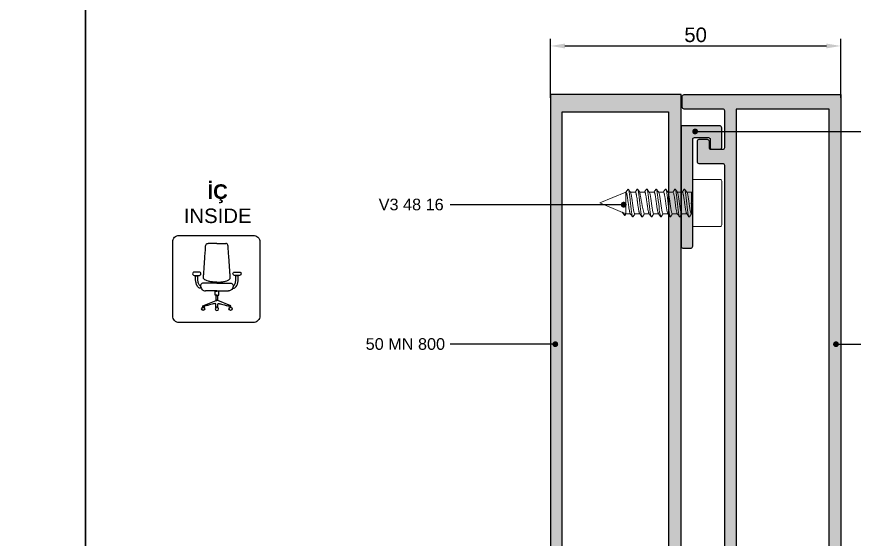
# Model space of a CAD drawing. Header units: millimetres. Extents: x 12 to 3612, y 18 to 315.
# Drawn here: x 660.6 to 804.8, y 166.4 to 256.3 of the extents above; entities that cross this region are included whole.
import ezdxf

# ---------------------------------------------------------------- set-up
doc = ezdxf.new("R2010")
doc.units = ezdxf.units.MM
doc.linetypes.add('SLD-Katı', pattern=[0])
doc.layers.add('antet_k', color=7, linetype='Continuous')
doc.layers.add('yazı_numara_k', color=11, linetype='Continuous')
doc.styles.get("Standard").update_dxf_attribs({"font": 'arial.ttf'})
doc.dimstyles.new('ISO-25', dxfattribs={"dimtxt": 2.5, "dimasz": 2.5, "dimexe": 1.25, "dimexo": 0.625, "dimtad": 1, "dimtxsty": 'Standard', "dimcen": 2.5, "dimadec": 0, "dimazin": 0, "dimtfac": 1, "dimtmove": 0, "dimatfit": 3, "dimfxl": 1, "dimarcsym": 0})
doc.dimstyles.new('ISO-25$0', dxfattribs={"dimtxt": 2.5, "dimasz": 2.5, "dimexe": 1.25, "dimexo": 0.625, "dimtad": 1, "dimdec": 1, "dimtxsty": 'Standard', "dimcen": 2.5, "dimadec": 0, "dimazin": 0, "dimtfac": 1, "dimtdec": 1, "dimtmove": 0, "dimatfit": 3, "dimfxl": 1, "dimarcsym": 0})

# ---------------------------------------------------------------- blocks, each defined once
blk = doc.blocks.new('50MN660')
at = {"ltscale": 10}
h = blk.add_hatch(color=252, dxfattribs=at)
h.paths.add_polyline_path([(2797.09, 778.22), (2804.02, 771.29, 0.198912), (2804.23, 771.21), (2806.61, 771.21, 0.414214), (2806.91, 771.51), (2806.91, 773.11, 0.414214), (2806.61, 773.41), (2805.51, 773.41, -0.414214), (2805.21, 773.71), (2805.21, 775.61, -0.414214), (2805.51, 775.91), (2880.11, 775.91, -0.414214), (2880.41, 775.61), (2880.41, 771.51, 0.414214), (2880.71, 771.21), (2884.31, 771.21, 0.414214), (2884.61, 771.51), (2884.61, 772.91, 0.414214), (2884.31, 773.21), (2883.21, 773.21, -0.414214), (2882.91, 773.51), (2882.91, 775.61, -0.414214), (2883.21, 775.91), (2889.51, 775.91, -0.414214), (2889.81, 775.61), (2889.81, 768.91, 0.414214), (2890.11, 768.61), (2892.01, 768.61, 0.414214), (2892.31, 768.91), (2892.31, 795.91), (2792.61, 795.91, 0.414214), (2792.31, 795.61), (2792.31, 793.92, 0.02182), (2792.31, 793.89), (2792.37, 793.18, 0.388879), (2792.67, 792.91), (2793.21, 792.91, 0.414214), (2793.51, 793.21), (2793.51, 794.11, -0.414214), (2793.81, 794.41), (2795.05, 794.41, -0.36397), (2795.35, 794.16), (2795.53, 793.15, 0.36397), (2795.82, 792.91), (2796.25, 792.91), (2796.57, 793.41), (2796.89, 792.91), (2798.41, 792.91, 0.388879), (2798.71, 793.18), (2798.77, 793.83, -0.388879), (2799.07, 794.11), (2800.77, 794.11, -0.198912), (2800.98, 794.02), (2802.22, 792.78, -0.198912), (2802.31, 792.57), (2802.31, 789.69), (2801.53, 788.91), (2801.38, 788.91), (2801.06, 788.41), (2800.74, 788.91), (2799.58, 788.91), (2799.26, 788.41), (2798.94, 788.91), (2797.78, 788.91), (2797.46, 788.41), (2797.14, 788.91), (2795.82, 788.91, 0.36397), (2795.53, 788.66), (2795.35, 787.65, -0.36397), (2795.05, 787.41), (2793.81, 787.41, -0.414214), (2793.51, 787.71), (2793.51, 788.61, 0.414214), (2793.21, 788.91), (2792.67, 788.91, 0.388879), (2792.37, 788.63), (2792.31, 787.92, 0.02182), (2792.31, 787.89), (2792.31, 786.21, 0.414214), (2792.61, 785.91), (2796.21, 785.91, 0.36397), (2796.51, 786.15), (2796.56, 786.46, -0.36397), (2796.86, 786.71), (2802.01, 786.71, -0.414214), (2802.31, 786.41), (2802.31, 776.56, -0.668179), (2801.79, 776.35), (2799.09, 779.05, -0.198912), (2799.01, 779.26), (2799.01, 782.11, 0.414214), (2798.71, 782.41), (2797.31, 782.41, 0.414214), (2797.01, 782.11), (2797.01, 778.43, 0.198912)])
h.paths.add_polyline_path([(2889.81, 793.91), (2889.81, 777.91), (2804.81, 777.91), (2804.81, 793.91)], flags=16)
at = {"color": 252, "ltscale": 10}
blk.add_lwpolyline([(2805.21, 775.61, -0.414214), (2805.51, 775.91), (2880.11, 775.91, -0.414214), (2880.41, 775.61), (2880.41, 771.51, 0.414214), (2880.71, 771.21), (2884.31, 771.21, 0.414214), (2884.61, 771.51), (2884.61, 772.91, 0.414214), (2884.31, 773.21), (2883.21, 773.21, -0.414214), (2882.91, 773.51), (2882.91, 775.61, -0.414214), (2883.21, 775.91), (2889.51, 775.91, -0.414214), (2889.81, 775.61), (2889.81, 768.91, 0.414214), (2890.11, 768.61), (2892.01, 768.61, 0.414214), (2892.31, 768.91), (2892.31, 795.91), (2792.61, 795.91, 0.414214), (2792.31, 795.61), (2792.31, 793.92, 0.02182), (2792.31, 793.89), (2792.37, 793.18, 0.388879), (2792.67, 792.91), (2793.21, 792.91, 0.414214), (2793.51, 793.21), (2793.51, 794.11, -0.414214), (2793.81, 794.41), (2795.05, 794.41, -0.36397), (2795.35, 794.16), (2795.53, 793.15, 0.36397), (2795.82, 792.91), (2796.25, 792.91), (2796.57, 793.41), (2796.89, 792.91), (2798.41, 792.91, 0.388879), (2798.71, 793.18), (2798.77, 793.83, -0.388879), (2799.07, 794.11), (2800.77, 794.11, -0.198912), (2800.98, 794.02), (2802.22, 792.78, -0.198912), (2802.31, 792.57), (2802.31, 789.69), (2801.53, 788.91), (2801.38, 788.91), (2801.06, 788.41), (2800.74, 788.91), (2799.58, 788.91), (2799.26, 788.41), (2798.94, 788.91), (2797.78, 788.91), (2797.46, 788.41), (2797.14, 788.91), (2795.82, 788.91, 0.36397), (2795.53, 788.66), (2795.35, 787.65, -0.36397), (2795.05, 787.41), (2793.81, 787.41, -0.414214), (2793.51, 787.71), (2793.51, 788.61, 0.414214), (2793.21, 788.91), (2792.67, 788.91, 0.388879), (2792.37, 788.63), (2792.31, 787.92, 0.02182), (2792.31, 787.89), (2792.31, 786.21, 0.414214), (2792.61, 785.91), (2796.21, 785.91, 0.36397), (2796.51, 786.15), (2796.56, 786.46, -0.36397), (2796.86, 786.71), (2802.01, 786.71, -0.414214), (2802.31, 786.41), (2802.31, 776.56, -0.668179), (2801.79, 776.35), (2799.09, 779.05, -0.198912), (2799.01, 779.26), (2799.01, 782.11, 0.414214), (2798.71, 782.41), (2797.31, 782.41, 0.414214), (2797.01, 782.11), (2797.01, 778.43, 0.198912), (2797.09, 778.22), (2804.02, 771.29, 0.198912), (2804.23, 771.21), (2806.61, 771.21, 0.414214), (2806.91, 771.51), (2806.91, 773.11, 0.414214), (2806.61, 773.41), (2805.51, 773.41, -0.414214), (2805.21, 773.71)], format="xyb", close=True, dxfattribs=at)
blk.add_lwpolyline([(2889.81, 793.91), (2889.81, 777.91), (2804.81, 777.91), (2804.81, 793.91)], close=True, dxfattribs=at)
blk = doc.blocks.new('50MN800')
at = {"ltscale": 10}
h = blk.add_hatch(color=252, dxfattribs=at)
edge = h.paths.add_edge_path()
edge.add_line((2512.09, 1101.67), (2512.09, 1079.17))
edge.add_line((2512.09, 1079.17), (2412.39, 1079.17))
edge.add_arc((2412.39, 1079.47), 0.3, 180, 270, ccw=False)
edge.add_line((2412.09, 1079.47), (2412.09, 1081.15))
edge.add_arc((2412.39, 1081.15), 0.3, 175, 180, ccw=False)
edge.add_line((2412.09, 1081.18), (2412.15, 1081.89))
edge.add_arc((2412.45, 1081.87), 0.3, 90, 175, ccw=False)
edge.add_line((2412.45, 1082.17), (2412.99, 1082.17))
edge.add_arc((2412.99, 1081.87), 0.3, 0, 90, ccw=False)
edge.add_line((2413.29, 1081.87), (2413.29, 1080.97))
edge.add_arc((2413.59, 1080.97), 0.3, 180, 270)
edge.add_line((2413.59, 1080.67), (2414.83, 1080.67))
edge.add_arc((2414.83, 1080.97), 0.3, 270, 350)
edge.add_line((2415.13, 1080.91), (2415.32, 1082.02))
edge.add_arc((2415.62, 1081.97), 0.3, 90, 170, ccw=False)
edge.add_line((2415.62, 1082.27), (2416.07, 1082.27))
edge.add_line((2416.07, 1082.27), (2416.39, 1081.77))
edge.add_line((2416.39, 1081.77), (2416.7, 1082.27))
edge.add_line((2416.7, 1082.27), (2418.2, 1082.27))
edge.add_arc((2418.2, 1081.97), 0.3, 5, 90, ccw=False)
edge.add_line((2418.5, 1081.99), (2418.56, 1081.24))
edge.add_arc((2418.86, 1081.27), 0.3, 185, 270)
edge.add_line((2418.86, 1080.97), (2421.09, 1080.97))
edge.add_line((2421.09, 1080.97), (2422.09, 1081.97))
edge.add_line((2422.09, 1081.97), (2422.09, 1085.28))
edge.add_line((2422.09, 1085.28), (2421.3, 1086.07))
edge.add_line((2421.3, 1086.07), (2421.15, 1086.07))
edge.add_line((2421.15, 1086.07), (2420.84, 1086.57))
edge.add_line((2420.84, 1086.57), (2420.52, 1086.07))
edge.add_line((2420.52, 1086.07), (2419.35, 1086.07))
edge.add_line((2419.35, 1086.07), (2419.04, 1086.57))
edge.add_line((2419.04, 1086.57), (2418.72, 1086.07))
edge.add_line((2418.72, 1086.07), (2417.55, 1086.07))
edge.add_line((2417.55, 1086.07), (2417.24, 1086.57))
edge.add_line((2417.24, 1086.57), (2416.92, 1086.07))
edge.add_line((2416.92, 1086.07), (2415.62, 1086.07))
edge.add_arc((2415.62, 1086.37), 0.3, 190, 270, ccw=False)
edge.add_line((2415.32, 1086.31), (2415.13, 1087.42))
edge.add_arc((2414.83, 1087.37), 0.3, 10, 90)
edge.add_line((2414.83, 1087.67), (2413.59, 1087.67))
edge.add_arc((2413.59, 1087.37), 0.3, 90, 180)
edge.add_line((2413.29, 1087.37), (2413.29, 1086.47))
edge.add_arc((2412.99, 1086.47), 0.3, 270, 360, ccw=False)
edge.add_line((2412.99, 1086.17), (2412.45, 1086.17))
edge.add_arc((2412.45, 1086.47), 0.3, 185, 270, ccw=False)
edge.add_line((2412.15, 1086.44), (2412.09, 1087.15))
edge.add_arc((2412.39, 1087.18), 0.3, 180, 185, ccw=False)
edge.add_line((2412.09, 1087.18), (2412.09, 1088.87))
edge.add_arc((2412.39, 1088.87), 0.3, 90, 180, ccw=False)
edge.add_line((2412.39, 1089.17), (2415.93, 1089.17))
edge.add_arc((2415.93, 1088.87), 0.3, 10, 90, ccw=False)
edge.add_line((2416.22, 1088.92), (2416.29, 1088.51))
edge.add_arc((2416.59, 1088.57), 0.3, 190, 270)
edge.add_line((2416.59, 1088.27), (2421.59, 1088.27))
edge.add_arc((2421.59, 1088.77), 0.5, 270, 360)
edge.add_line((2422.09, 1088.77), (2422.09, 1089.44))
edge.add_arc((2422.39, 1089.44), 0.3, 135, 180, ccw=False)
edge.add_line((2422.17, 1089.65), (2422.37, 1089.85))
edge.add_arc((2422.16, 1090.07), 0.3, 315, 405)
edge.add_line((2422.37, 1090.28), (2422.2, 1090.45))
edge.add_arc((2422.41, 1090.67), 0.3, 135, 225, ccw=False)
edge.add_line((2422.2, 1090.88), (2422.37, 1091.05))
edge.add_arc((2422.16, 1091.27), 0.3, 315, 405)
edge.add_line((2422.37, 1091.48), (2422.2, 1091.65))
edge.add_arc((2422.41, 1091.87), 0.3, 135, 225, ccw=False)
edge.add_line((2422.2, 1092.08), (2422.37, 1092.25))
edge.add_arc((2422.16, 1092.47), 0.3, 315, 405)
edge.add_line((2422.37, 1092.68), (2422.2, 1092.85))
edge.add_arc((2422.41, 1093.07), 0.3, 135, 225, ccw=False)
edge.add_line((2422.2, 1093.28), (2422.37, 1093.45))
edge.add_arc((2422.16, 1093.67), 0.3, 315, 405)
edge.add_line((2422.37, 1093.88), (2422.2, 1094.05))
edge.add_arc((2422.41, 1094.27), 0.3, 180, 225, ccw=False)
edge.add_line((2422.11, 1094.27), (2422.11, 1094.87))
edge.add_line((2422.11, 1094.87), (2422.41, 1095.17))
edge.add_line((2422.41, 1095.17), (2422.11, 1095.47))
edge.add_line((2422.11, 1095.47), (2422.11, 1096.07))
edge.add_arc((2422.41, 1096.07), 0.3, 135, 180, ccw=False)
edge.add_line((2422.2, 1096.28), (2422.37, 1096.45))
edge.add_arc((2422.16, 1096.67), 0.3, 315, 405)
edge.add_line((2422.37, 1096.88), (2422.2, 1097.05))
edge.add_arc((2422.41, 1097.27), 0.3, 134.9997, 225, ccw=False)
edge.add_line((2422.2, 1097.48), (2422.37, 1097.65))
edge.add_arc((2422.16, 1097.87), 0.3, 314.9997, 405)
edge.add_line((2422.37, 1098.08), (2422.2, 1098.25))
edge.add_arc((2422.41, 1098.47), 0.3, 135, 225, ccw=False)
edge.add_line((2422.2, 1098.68), (2422.37, 1098.85))
edge.add_arc((2422.16, 1099.07), 0.3, 315, 405)
edge.add_line((2422.37, 1099.28), (2421.65, 1100))
edge.add_arc((2421.44, 1099.79), 0.3, 45, 135)
edge.add_line((2421.23, 1100), (2421.03, 1099.8))
edge.add_arc((2420.82, 1100.01), 0.3, 225, 315, ccw=False)
edge.add_line((2420.61, 1099.8), (2420.23, 1100.17))
edge.add_arc((2420.02, 1099.96), 0.3, 45, 135)
edge.add_line((2419.81, 1100.17), (2419.43, 1099.8))
edge.add_arc((2419.22, 1100.01), 0.3, 225, 315, ccw=False)
edge.add_line((2419.01, 1099.8), (2418.63, 1100.17))
edge.add_arc((2418.42, 1099.96), 0.3, 45, 135)
edge.add_line((2418.21, 1100.17), (2417.83, 1099.8))
edge.add_arc((2417.62, 1100.01), 0.3, 225, 315, ccw=False)
edge.add_line((2417.41, 1099.8), (2417.03, 1100.17))
edge.add_arc((2416.82, 1099.96), 0.3, 45, 135)
edge.add_line((2416.61, 1100.17), (2416.23, 1099.8))
edge.add_arc((2416.02, 1100.01), 0.3, 225, 315, ccw=False)
edge.add_line((2415.81, 1099.8), (2415.43, 1100.17))
edge.add_arc((2415.22, 1099.96), 0.3, 45, 135)
edge.add_line((2415.01, 1100.17), (2414.63, 1099.8))
edge.add_arc((2414.42, 1100.01), 0.3, 225, 315, ccw=False)
edge.add_line((2414.21, 1099.8), (2413.83, 1100.17))
edge.add_arc((2413.62, 1099.96), 0.3, 45, 135)
edge.add_line((2413.41, 1100.17), (2413.03, 1099.8))
edge.add_arc((2412.82, 1100.01), 0.3, 225, 315, ccw=False)
edge.add_line((2412.61, 1099.8), (2412.23, 1100.17))
edge.add_arc((2412.02, 1099.96), 0.3, 45, 135)
edge.add_line((2411.81, 1100.17), (2411.43, 1099.8))
edge.add_arc((2411.22, 1100.01), 0.3, 225, 315, ccw=False)
edge.add_line((2411.01, 1099.8), (2410.63, 1100.17))
edge.add_arc((2410.42, 1099.96), 0.3, 45, 135)
edge.add_line((2410.21, 1100.17), (2409.83, 1099.8))
edge.add_arc((2409.62, 1100.01), 0.3, 225, 315, ccw=False)
edge.add_line((2409.41, 1099.8), (2409.03, 1100.17))
edge.add_arc((2408.82, 1099.96), 0.3, 45, 135)
edge.add_line((2408.61, 1100.17), (2408.23, 1099.8))
edge.add_arc((2408.02, 1100.01), 0.3, 225, 315, ccw=False)
edge.add_line((2407.81, 1099.8), (2407.43, 1100.17))
edge.add_arc((2407.22, 1099.96), 0.3, 45, 135)
edge.add_line((2407.01, 1100.17), (2406.63, 1099.8))
edge.add_arc((2406.42, 1100.01), 0.3, 225, 315, ccw=False)
edge.add_line((2406.21, 1099.8), (2405.83, 1100.17))
edge.add_arc((2405.62, 1099.96), 0.3, 45, 135)
edge.add_line((2405.41, 1100.17), (2405.03, 1099.8))
edge.add_arc((2404.82, 1100.01), 0.3, 225, 315, ccw=False)
edge.add_line((2404.61, 1099.8), (2404.23, 1100.17))
edge.add_arc((2404.02, 1099.96), 0.3, 45, 135)
edge.add_line((2403.81, 1100.17), (2403.43, 1099.8))
edge.add_arc((2403.22, 1100.01), 0.3, 225, 315, ccw=False)
edge.add_line((2403.01, 1099.8), (2402.63, 1100.17))
edge.add_arc((2402.42, 1099.96), 0.3, 45, 135)
edge.add_line((2402.21, 1100.17), (2401.83, 1099.8))
edge.add_arc((2401.62, 1100.01), 0.3, 225, 315, ccw=False)
edge.add_line((2401.41, 1099.8), (2401.03, 1100.17))
edge.add_arc((2400.82, 1099.96), 0.3, 45, 135)
edge.add_line((2400.61, 1100.17), (2400.31, 1099.79))
edge.add_arc((2400.02, 1100.01), 0.366, 225, 322.3703, ccw=False)
edge.add_line((2399.76, 1099.75), (2398.43, 1101.08))
edge.add_arc((2398.22, 1100.87), 0.3, 45, 90)
edge.add_line((2398.22, 1101.17), (2397.39, 1101.17))
edge.add_arc((2397.39, 1100.87), 0.3, 90, 180)
edge.add_line((2397.09, 1100.87), (2397.09, 1100.77))
edge.add_arc((2396.79, 1100.77), 0.3, 270, 360, ccw=False)
edge.add_line((2396.79, 1100.47), (2396.39, 1100.47))
edge.add_arc((2396.39, 1100.77), 0.3, 180, 270, ccw=False)
edge.add_line((2396.09, 1100.77), (2396.09, 1101.54))
edge.add_arc((2396.39, 1101.54), 0.3, 135, 180, ccw=False)
edge.add_line((2396.17, 1101.75), (2396.5, 1102.08))
edge.add_arc((2396.71, 1101.87), 0.3, 90, 135, ccw=False)
edge.add_line((2396.71, 1102.17), (2399.27, 1102.17))
edge.add_line((2399.27, 1102.17), (2399.59, 1101.67))
edge.add_line((2399.59, 1101.67), (2399.9, 1102.17))
edge.add_line((2399.9, 1102.17), (2401.07, 1102.17))
edge.add_line((2401.07, 1102.17), (2401.39, 1101.67))
edge.add_line((2401.39, 1101.67), (2401.7, 1102.17))
edge.add_line((2401.7, 1102.17), (2401.7, 1103.87))
edge.add_line((2401.7, 1103.87), (2402, 1104.17))
edge.add_line((2402, 1104.17), (2401.7, 1104.47))
edge.add_line((2401.7, 1104.47), (2401.7, 1106.17))
edge.add_line((2401.7, 1106.17), (2400.82, 1106.17))
edge.add_line((2400.82, 1106.17), (2400.5, 1106.67))
edge.add_line((2400.5, 1106.67), (2400.19, 1106.17))
edge.add_line((2400.19, 1106.17), (2396.71, 1106.17))
edge.add_arc((2396.71, 1106.47), 0.3, 225, 270, ccw=False)
edge.add_line((2396.5, 1106.25), (2396.17, 1106.58))
edge.add_arc((2396.39, 1106.79), 0.3, 180, 225, ccw=False)
edge.add_line((2396.09, 1106.79), (2396.09, 1107.57))
edge.add_arc((2396.39, 1107.57), 0.3, 90, 180, ccw=False)
edge.add_line((2396.39, 1107.87), (2396.79, 1107.87))
edge.add_arc((2396.79, 1107.57), 0.3, 0, 90, ccw=False)
edge.add_line((2397.09, 1107.57), (2397.09, 1107.47))
edge.add_arc((2397.39, 1107.47), 0.3, 180, 270)
edge.add_line((2397.39, 1107.17), (2398.22, 1107.17))
edge.add_arc((2398.22, 1107.47), 0.3, 270, 315)
edge.add_line((2398.43, 1107.25), (2399.76, 1108.58))
edge.add_arc((2399.97, 1108.37), 0.3, 90, 135, ccw=False)
edge.add_line((2399.97, 1108.67), (2413.66, 1108.67))
edge.add_arc((2413.66, 1108.37), 0.3, 45, 90, ccw=False)
edge.add_line((2413.87, 1108.58), (2419.9, 1102.55))
edge.add_arc((2420.11, 1102.77), 0.3, 225, 270)
edge.add_line((2420.11, 1102.47), (2426.69, 1102.47))
edge.add_arc((2426.69, 1102.77), 0.3, 270, 360)
edge.add_line((2426.99, 1102.77), (2426.99, 1106.37))
edge.add_arc((2426.69, 1106.37), 0.3, 0, 90)
edge.add_line((2426.69, 1106.67), (2425.29, 1106.67))
edge.add_arc((2425.29, 1106.97), 0.3, 180, 270, ccw=False)
edge.add_line((2424.99, 1106.97), (2424.99, 1108.37))
edge.add_arc((2425.29, 1108.37), 0.3, 90, 180, ccw=False)
edge.add_line((2425.29, 1108.67), (2429.19, 1108.67))
edge.add_line((2429.19, 1108.67), (2429.19, 1101.97))
edge.add_arc((2429.49, 1101.97), 0.3, 180, 270)
edge.add_line((2429.49, 1101.67), (2512.09, 1101.67))
h.paths.add_polyline_path([(2424.59, 1099.47), (2509.09, 1099.47), (2509.09, 1081.17), (2424.59, 1081.17)], flags=16)
edge = h.paths.add_edge_path(flags=16)
edge.add_line((2409.7, 1102.17), (2409.4, 1101.65))
edge.add_line((2409.4, 1101.65), (2409.1, 1102.17))
edge.add_line((2409.1, 1102.17), (2407.9, 1102.17))
edge.add_line((2407.9, 1102.17), (2407.6, 1101.65))
edge.add_line((2407.6, 1101.65), (2407.3, 1102.17))
edge.add_line((2407.3, 1102.17), (2406.1, 1102.17))
edge.add_line((2406.1, 1102.17), (2405.8, 1101.65))
edge.add_line((2405.8, 1101.65), (2405.5, 1102.17))
edge.add_line((2405.5, 1102.17), (2404.29, 1102.17))
edge.add_line((2404.29, 1102.17), (2404, 1101.67))
edge.add_line((2404, 1101.67), (2403.7, 1102.19))
edge.add_line((2403.7, 1102.19), (2403.7, 1106.17))
edge.add_line((2403.7, 1106.17), (2404.59, 1106.17))
edge.add_line((2404.59, 1106.17), (2404.9, 1106.67))
edge.add_line((2404.9, 1106.67), (2405.19, 1106.17))
edge.add_line((2405.19, 1106.17), (2406.39, 1106.17))
edge.add_line((2406.39, 1106.17), (2406.7, 1106.66))
edge.add_line((2406.7, 1106.66), (2407, 1106.17))
edge.add_line((2407, 1106.17), (2408.19, 1106.17))
edge.add_line((2408.19, 1106.17), (2408.5, 1106.66))
edge.add_line((2408.5, 1106.66), (2408.8, 1106.17))
edge.add_line((2408.8, 1106.17), (2409.99, 1106.17))
edge.add_line((2409.99, 1106.17), (2410.3, 1106.66))
edge.add_line((2410.3, 1106.66), (2410.6, 1106.17))
edge.add_line((2410.6, 1106.17), (2411.5, 1106.17))
edge.add_line((2411.5, 1106.17), (2412, 1106.67))
edge.add_line((2412, 1106.67), (2412.83, 1106.67))
edge.add_arc((2412.83, 1106.37), 0.3, 45, 90, ccw=False)
edge.add_line((2413.05, 1106.58), (2417.45, 1102.18))
edge.add_arc((2417.23, 1101.97), 0.3, -90, 45, ccw=False)
edge.add_line((2417.23, 1101.67), (2412, 1101.67))
edge.add_line((2412, 1101.67), (2411.5, 1102.17))
edge.add_line((2411.5, 1102.17), (2409.7, 1102.17))
at = {"color": 252, "ltscale": 10}
for points in [[(2422.17, 1089.65), (2422.37, 1089.85, 0.414214), (2422.37, 1090.28), (2422.2, 1090.45, -0.414214), (2422.2, 1090.88), (2422.37, 1091.05, 0.414214), (2422.37, 1091.48), (2422.2, 1091.65, -0.414214), (2422.2, 1092.08), (2422.37, 1092.25, 0.414214), (2422.37, 1092.68), (2422.2, 1092.85, -0.414214), (2422.2, 1093.28), (2422.37, 1093.45, 0.414214), (2422.37, 1093.88), (2422.2, 1094.05, -0.198912), (2422.11, 1094.27), (2422.11, 1094.87), (2422.41, 1095.17), (2422.11, 1095.47), (2422.11, 1096.07, -0.198912), (2422.2, 1096.28), (2422.37, 1096.45, 0.414213), (2422.37, 1096.88), (2422.2, 1097.05, -0.414215), (2422.2, 1097.48), (2422.37, 1097.65, 0.414215), (2422.37, 1098.08), (2422.2, 1098.25, -0.414214), (2422.2, 1098.68), (2422.37, 1098.85, 0.414214), (2422.37, 1099.28), (2421.65, 1100, 0.414214), (2421.23, 1100), (2421.03, 1099.8, -0.414214), (2420.61, 1099.8), (2420.23, 1100.17, 0.414214), (2419.81, 1100.17), (2419.43, 1099.8, -0.414214), (2419.01, 1099.8), (2418.63, 1100.17, 0.414214), (2418.21, 1100.17), (2417.83, 1099.8, -0.414214), (2417.41, 1099.8), (2417.03, 1100.17, 0.414214), (2416.61, 1100.17), (2416.23, 1099.8, -0.414214), (2415.81, 1099.8), (2415.43, 1100.17, 0.414214), (2415.01, 1100.17), (2414.63, 1099.8, -0.414214), (2414.21, 1099.8), (2413.83, 1100.17, 0.414214), (2413.41, 1100.17), (2413.03, 1099.8, -0.414214), (2412.61, 1099.8), (2412.23, 1100.17, 0.414214), (2411.81, 1100.17), (2411.43, 1099.8, -0.414214), (2411.01, 1099.8), (2410.63, 1100.17, 0.414214), (2410.21, 1100.17), (2409.83, 1099.8, -0.414214), (2409.41, 1099.8), (2409.03, 1100.17, 0.414214), (2408.61, 1100.17), (2408.23, 1099.8, -0.414214), (2407.81, 1099.8), (2407.43, 1100.17, 0.414214), (2407.01, 1100.17), (2406.63, 1099.8, -0.414214), (2406.21, 1099.8), (2405.83, 1100.17, 0.414214), (2405.41, 1100.17), (2405.03, 1099.8, -0.414214), (2404.61, 1099.8), (2404.23, 1100.17, 0.414214), (2403.81, 1100.17), (2403.43, 1099.8, -0.414214), (2403.01, 1099.8), (2402.63, 1100.17, 0.414214), (2402.21, 1100.17), (2401.83, 1099.8, -0.414214), (2401.41, 1099.8), (2401.03, 1100.17, 0.414214), (2400.61, 1100.17), (2400.31, 1099.79, -0.452412), (2399.76, 1099.75), (2398.43, 1101.08, 0.198912), (2398.22, 1101.17), (2397.39, 1101.17, 0.414214), (2397.09, 1100.87), (2397.09, 1100.77, -0.414214), (2396.79, 1100.47), (2396.39, 1100.47, -0.414214), (2396.09, 1100.77), (2396.09, 1101.54, -0.198912), (2396.17, 1101.75), (2396.5, 1102.08, -0.198912), (2396.71, 1102.17), (2399.27, 1102.17), (2399.59, 1101.67), (2399.9, 1102.17), (2401.07, 1102.17), (2401.39, 1101.67), (2401.7, 1102.17), (2401.7, 1103.87), (2402, 1104.17), (2401.7, 1104.47), (2401.7, 1106.17), (2400.82, 1106.17), (2400.5, 1106.67), (2400.19, 1106.17), (2396.71, 1106.17, -0.198912), (2396.5, 1106.25), (2396.17, 1106.58, -0.198912), (2396.09, 1106.79), (2396.09, 1107.57, -0.414214), (2396.39, 1107.87), (2396.79, 1107.87, -0.414214), (2397.09, 1107.57), (2397.09, 1107.47, 0.414214), (2397.39, 1107.17), (2398.22, 1107.17, 0.198912), (2398.43, 1107.25), (2399.76, 1108.58, -0.198912), (2399.97, 1108.67), (2413.66, 1108.67, -0.198912), (2413.87, 1108.58), (2419.9, 1102.55, 0.198912), (2420.11, 1102.47), (2426.69, 1102.47, 0.414214), (2426.99, 1102.77), (2426.99, 1106.37, 0.414214), (2426.69, 1106.67), (2425.29, 1106.67, -0.414214), (2424.99, 1106.97), (2424.99, 1108.37, -0.414214), (2425.29, 1108.67), (2429.19, 1108.67), (2429.19, 1101.97, 0.414214), (2429.49, 1101.67), (2512.09, 1101.67), (2512.09, 1079.17), (2412.39, 1079.17, -0.414214), (2412.09, 1079.47), (2412.09, 1081.15, -0.02182), (2412.09, 1081.18), (2412.15, 1081.89, -0.388879), (2412.45, 1082.17), (2412.99, 1082.17, -0.414214), (2413.29, 1081.87), (2413.29, 1080.97, 0.414214), (2413.59, 1080.67), (2414.83, 1080.67, 0.36397), (2415.13, 1080.91), (2415.32, 1082.02, -0.36397), (2415.62, 1082.27), (2416.07, 1082.27), (2416.39, 1081.77), (2416.7, 1082.27), (2418.2, 1082.27, -0.388879), (2418.5, 1081.99), (2418.56, 1081.24, 0.388879), (2418.86, 1080.97), (2421.09, 1080.97), (2422.09, 1081.97), (2422.09, 1085.28), (2421.3, 1086.07), (2421.15, 1086.07), (2420.84, 1086.57), (2420.52, 1086.07), (2419.35, 1086.07), (2419.04, 1086.57), (2418.72, 1086.07), (2417.55, 1086.07), (2417.24, 1086.57), (2416.92, 1086.07), (2415.62, 1086.07, -0.36397), (2415.32, 1086.31), (2415.13, 1087.42, 0.36397), (2414.83, 1087.67), (2413.59, 1087.67, 0.414214), (2413.29, 1087.37), (2413.29, 1086.47, -0.414214), (2412.99, 1086.17), (2412.45, 1086.17, -0.388879), (2412.15, 1086.44), (2412.09, 1087.15, -0.02182), (2412.09, 1087.18), (2412.09, 1088.87, -0.414214), (2412.39, 1089.17), (2415.93, 1089.17, -0.36397), (2416.22, 1088.92), (2416.29, 1088.51, 0.36397), (2416.59, 1088.27), (2421.59, 1088.27, 0.414214), (2422.09, 1088.77), (2422.09, 1089.44, -0.198912)], [(2409.4, 1101.65), (2409.7, 1102.17), (2411.5, 1102.17), (2412, 1101.67), (2417.23, 1101.67, 0.668179), (2417.45, 1102.18), (2413.05, 1106.58, 0.198912), (2412.83, 1106.67), (2412, 1106.67), (2411.5, 1106.17), (2410.6, 1106.17), (2410.3, 1106.66), (2409.99, 1106.17), (2408.8, 1106.17), (2408.5, 1106.66), (2408.19, 1106.17), (2407, 1106.17), (2406.7, 1106.66), (2406.39, 1106.17), (2405.19, 1106.17), (2404.9, 1106.67), (2404.59, 1106.17), (2403.7, 1106.17), (2403.7, 1102.19), (2404, 1101.67), (2404.29, 1102.17), (2405.5, 1102.17), (2405.8, 1101.65), (2406.1, 1102.17), (2407.3, 1102.17), (2407.6, 1101.65), (2407.9, 1102.17), (2409.1, 1102.17)]]:
    blk.add_lwpolyline(points, format="xyb", close=True, dxfattribs=at)
blk.add_lwpolyline([(2424.59, 1081.17), (2509.09, 1081.17), (2509.09, 1099.47), (2424.59, 1099.47)], close=True, dxfattribs=at)
blk = doc.blocks.new('50MN661-K')
blk.add_hatch(color=254).paths.add_polyline_path([(-411.12, 506.5), (-411.12, 517.15, -0.414214), (-410.82, 517.45), (-408.42, 517.45, -0.414214), (-408.12, 517.15), (-408.12, 515.75, 0.414214), (-407.82, 515.45), (-406.42, 515.45, 0.414214), (-406.12, 515.75), (-406.12, 519.15, 0.414214), (-406.42, 519.45), (-412, 519.45), (-412.2, 519.45), (-413.12, 519.45), (-413.12, 498.75, 0.414214), (-412.82, 498.45), (-411.42, 498.45, 0.414214), (-411.12, 498.75), (-411.12, 505.9), (-411.42, 506.2)])
at = {"color": 254}
blk.add_lwpolyline([(-411.12, 506.5), (-411.12, 517.15, -0.414214), (-410.82, 517.45), (-408.42, 517.45, -0.414214), (-408.12, 517.15), (-408.12, 515.75, 0.414214), (-407.82, 515.45), (-406.42, 515.45, 0.414214), (-406.12, 515.75), (-406.12, 519.15, 0.414214), (-406.42, 519.45), (-412, 519.45), (-412.2, 519.45), (-413.12, 519.45), (-413.12, 498.75, 0.414214), (-412.82, 498.45), (-411.42, 498.45, 0.414214), (-411.12, 498.75), (-411.12, 505.9), (-411.42, 506.2)], format="xyb", close=True, dxfattribs=at)
blk = doc.blocks.new('MN50 ICV SİP. KAT. SYF.')
at = {"layer": 'antet_k', "color": 252}
blk.add_lwpolyline([(196.74, 36.05), (196.74, 333.05), (406.74, 333.05), (406.74, 36.05)], close=True, dxfattribs=at)
blk = doc.blocks.new('V3 48 16')
at = {"color": 0, "linetype": 'SLD-Katı', "lineweight": 15}
for p, q in [((-223.82, 484.89), (-227.58, 484.89)), ((-227.58, 484.89), (-227.58, 484.08)), ((-227.58, 483.31), (-227.58, 482.46)), ((-223.82, 483.25), (-223.82, 484.09)), ((-227.58, 481.69), (-227.58, 480.84)), ((-223.82, 481.63), (-223.82, 482.48)), ((-227.58, 480.07), (-227.58, 479.23)), ((-223.82, 480.01), (-223.82, 480.86)), ((-223.82, 478.39), (-223.82, 479.24)), ((-227.58, 478.46), (-227.58, 477.61)), ((-223.82, 476.78), (-223.82, 477.62)), ((-227.58, 476.84), (-227.58, 475.99)), ((-223.82, 475.16), (-223.82, 476.01)), ((-227.58, 475.22), (-227.58, 474.36)), ((-223.82, 473.6), (-223.82, 474.39)), ((-228.1, 473.98), (-227.58, 473.6)), ((-227.58, 473.6), (-225.7, 469.11)), ((-223.82, 473.6), (-227.58, 473.6)), ((-225.7, 469.11), (-224.06, 473.03)), ((-223.9, 473.55), (-224.13, 472.98)), ((-224.13, 472.98), (-223.63, 473.35)), ((-224.07, 473.02), (-224.07, 473.03)), ((-223.91, 473.14), (-223.6, 473.36)), ((-223.63, 473.35), (-223.9, 473.55)), ((-223.83, 473.59), (-223.82, 473.6)), ((-223.57, 473.43), (-223.81, 473.61)), ((-223.56, 473.4), (-223.55, 473.4))]:
    blk.add_line(p, q, dxfattribs=at)
at = {"color": 0, "linetype": 'SLD-Katı', "lineweight": 15, "flags": 128}
blk.add_lwpolyline([(-229.75, 485.11), (-221.65, 485.11), (-221.65, 489.81, 0.414214), (-221.95, 490.11), (-229.45, 490.11, 0.414214), (-229.75, 489.81)], format="xyb", close=True, dxfattribs=at)
for points in [[(-228.07, 483.64), (-228.1, 483.7), (-228, 483.76), (-227.79, 483.81), (-227.47, 483.87), (-227.07, 483.93), (-226.59, 483.99), (-226.07, 484.05), (-225.53, 484.1), (-225, 484.16), (-224.51, 484.22), (-224.07, 484.28), (-223.72, 484.34), (-223.47, 484.39), (-223.33, 484.45), (-223.31, 484.51), (-223.34, 484.53)], [(-227.53, 484.1), (-227.5, 484.13), (-227.33, 484.19), (-227.09, 484.24), (-226.77, 484.3), (-226.4, 484.36), (-225.99, 484.42), (-225.57, 484.48), (-225.16, 484.53), (-224.77, 484.59), (-224.43, 484.65), (-224.15, 484.71), (-223.95, 484.77), (-223.84, 484.82), (-223.83, 484.89)], [(-223.85, 484.07), (-223.59, 484.26), (-223.33, 484.45)], [(-223.33, 484.53), (-223.59, 484.72), (-223.82, 484.89)], [(-227.55, 484.1), (-227.81, 483.91), (-228.07, 483.72)], [(-228.07, 483.64), (-227.81, 483.45), (-227.58, 483.28)], [(-227.58, 483.31), (-227.57, 483.33), (-227.56, 483.35), (-227.55, 483.36), (-227.54, 483.36), (-227.51, 483.38), (-227.48, 483.39), (-227.41, 483.42), (-227.3, 483.45), (-227.24, 483.46), (-227.16, 483.48), (-227.11, 483.49), (-227.08, 483.5), (-227, 483.52), (-226.88, 483.54), (-226.73, 483.56), (-226.52, 483.6), (-226.34, 483.62), (-226.17, 483.65), (-225.97, 483.68), (-225.71, 483.71), (-225.46, 483.75), (-225.32, 483.77), (-225.25, 483.78), (-225.14, 483.79), (-224.92, 483.82), (-224.74, 483.85), (-224.62, 483.87), (-224.51, 483.89), (-224.42, 483.91), (-224.31, 483.93), (-224.15, 483.96), (-224.09, 483.98), (-224.05, 483.99), (-224, 484), (-223.96, 484.02), (-223.88, 484.06), (-223.86, 484.07)], [(-227.53, 482.48), (-227.5, 482.51), (-227.33, 482.57), (-227.09, 482.63), (-226.77, 482.69), (-226.4, 482.74), (-225.99, 482.8), (-225.57, 482.86), (-225.16, 482.92), (-224.77, 482.97), (-224.43, 483.03), (-224.15, 483.09), (-223.95, 483.15), (-223.84, 483.21), (-223.83, 483.25)], [(-223.33, 482.91), (-223.59, 483.1), (-223.82, 483.27)], [(-228.07, 482.03), (-228.1, 482.08), (-228, 482.14), (-227.79, 482.2), (-227.47, 482.25), (-227.07, 482.31), (-226.59, 482.37), (-226.07, 482.43), (-225.53, 482.49), (-225, 482.54), (-224.51, 482.6), (-224.07, 482.66), (-223.72, 482.72), (-223.47, 482.78), (-223.33, 482.83), (-223.31, 482.89), (-223.34, 482.91)], [(-227.55, 482.48), (-227.81, 482.29), (-228.07, 482.1)], [(-228.07, 482.03), (-227.81, 481.83), (-227.58, 481.67)], [(-227.58, 481.69), (-227.57, 481.71), (-227.56, 481.73), (-227.55, 481.74), (-227.54, 481.74), (-227.51, 481.76), (-227.48, 481.77), (-227.41, 481.8), (-227.3, 481.83), (-227.24, 481.85), (-227.16, 481.87), (-227.11, 481.88), (-227.08, 481.88), (-227, 481.9), (-226.88, 481.92), (-226.73, 481.95), (-226.52, 481.98), (-226.34, 482.01), (-226.17, 482.03), (-225.97, 482.06), (-225.71, 482.09), (-225.46, 482.13), (-225.32, 482.15), (-225.25, 482.16), (-225.14, 482.17), (-224.92, 482.21), (-224.74, 482.23), (-224.62, 482.25), (-224.51, 482.27), (-224.42, 482.29), (-224.31, 482.31), (-224.15, 482.35), (-224.09, 482.36), (-224.05, 482.37), (-224, 482.39), (-223.96, 482.4), (-223.88, 482.44), (-223.86, 482.45)], [(-227.53, 480.87), (-227.5, 480.89), (-227.33, 480.95), (-227.09, 481.01), (-226.77, 481.07), (-226.4, 481.13), (-225.99, 481.18), (-225.57, 481.24), (-225.16, 481.3), (-224.77, 481.36), (-224.43, 481.42), (-224.15, 481.47), (-223.95, 481.53), (-223.84, 481.59), (-223.83, 481.63)], [(-223.85, 482.45), (-223.59, 482.65), (-223.33, 482.84)], [(-223.33, 481.29), (-223.59, 481.48), (-223.82, 481.65)], [(-228.07, 480.41), (-228.1, 480.46), (-228, 480.52), (-227.79, 480.58), (-227.47, 480.64), (-227.07, 480.7), (-226.59, 480.75), (-226.07, 480.81), (-225.53, 480.87), (-225, 480.93), (-224.51, 480.98), (-224.07, 481.04), (-223.72, 481.1), (-223.47, 481.16), (-223.33, 481.22), (-223.31, 481.27), (-223.34, 481.29)], [(-227.55, 480.87), (-227.81, 480.68), (-228.07, 480.48)], [(-228.07, 480.41), (-227.81, 480.22), (-227.58, 480.05)], [(-227.58, 480.07), (-227.57, 480.09), (-227.56, 480.11), (-227.55, 480.12), (-227.54, 480.13), (-227.51, 480.14), (-227.48, 480.16), (-227.41, 480.19), (-227.3, 480.22), (-227.24, 480.23), (-227.16, 480.25), (-227.11, 480.26), (-227.08, 480.27), (-227, 480.28), (-226.88, 480.3), (-226.73, 480.33), (-226.52, 480.36), (-226.34, 480.39), (-226.17, 480.41), (-225.97, 480.44), (-225.71, 480.48), (-225.46, 480.51), (-225.32, 480.53), (-225.25, 480.54), (-225.14, 480.56), (-224.92, 480.59), (-224.74, 480.62), (-224.62, 480.64), (-224.51, 480.65), (-224.42, 480.67), (-224.31, 480.69), (-224.15, 480.73), (-224.09, 480.74), (-224.05, 480.75), (-224, 480.77), (-223.96, 480.78), (-223.88, 480.82), (-223.86, 480.84)], [(-223.85, 480.84), (-223.59, 481.03), (-223.33, 481.22)], [(-228.07, 478.79), (-228.1, 478.84), (-228.01, 478.9), (-227.81, 478.96), (-227.5, 479.01), (-227.1, 479.07), (-226.63, 479.13), (-226.11, 479.19), (-225.57, 479.25), (-225.04, 479.31), (-224.55, 479.36), (-224.1, 479.42), (-223.75, 479.48), (-223.48, 479.54), (-223.34, 479.6), (-223.31, 479.65), (-223.34, 479.67)], [(-227.55, 479.25), (-227.81, 479.06), (-228.07, 478.87)], [(-228.07, 478.79), (-227.81, 478.6), (-227.58, 478.43)], [(-227.58, 478.46), (-227.58, 478.46), (-227.56, 478.49), (-227.53, 478.52), (-227.46, 478.55), (-227.39, 478.57), (-227.3, 478.6), (-227.21, 478.62), (-227.12, 478.64), (-227.04, 478.66), (-226.87, 478.69), (-226.65, 478.72), (-226.52, 478.74), (-226.41, 478.76), (-226.27, 478.78), (-226.04, 478.81), (-225.9, 478.83), (-225.82, 478.84), (-225.7, 478.86), (-225.54, 478.88), (-225.44, 478.9), (-225.27, 478.92), (-225.07, 478.95), (-224.69, 479.01), (-224.52, 479.04), (-224.35, 479.07), (-224.22, 479.09), (-224.12, 479.12), (-224.05, 479.14), (-223.99, 479.16), (-223.92, 479.18), (-223.87, 479.21), (-223.85, 479.22)], [(-227.54, 479.25), (-227.51, 479.27), (-227.35, 479.33), (-227.11, 479.39), (-226.79, 479.45), (-226.43, 479.5), (-226.02, 479.56), (-225.6, 479.62), (-225.18, 479.68), (-224.8, 479.74), (-224.45, 479.79), (-224.17, 479.85), (-223.97, 479.91), (-223.85, 479.97), (-223.83, 480.01)], [(-223.85, 479.22), (-223.59, 479.41), (-223.32, 479.6)], [(-223.32, 479.67), (-223.59, 479.86), (-223.82, 480.03)], [(-228.06, 477.17), (-228.1, 477.22), (-228.02, 477.28), (-227.83, 477.34), (-227.53, 477.39), (-227.13, 477.45), (-226.66, 477.51), (-226.15, 477.57), (-225.61, 477.63), (-225.08, 477.68), (-224.58, 477.74), (-224.13, 477.8), (-223.77, 477.86), (-223.5, 477.91), (-223.34, 477.97), (-223.3, 478.03), (-223.34, 478.06)], [(-227.55, 477.63), (-227.78, 477.46), (-228.07, 477.25)], [(-228.07, 477.17), (-227.82, 476.99), (-227.58, 476.81)], [(-227.58, 476.84), (-227.58, 476.85), (-227.56, 476.87), (-227.52, 476.91), (-227.43, 476.94), (-227.36, 476.96), (-227.3, 476.98), (-227.24, 477), (-226.97, 477.05), (-226.78, 477.09), (-226.57, 477.12), (-226.42, 477.14), (-226.36, 477.15), (-226.26, 477.16), (-226.17, 477.18), (-225.97, 477.21), (-225.9, 477.22), (-225.87, 477.22), (-225.87, 477.22), (-225.87, 477.22), (-225.87, 477.22), (-225.87, 477.22), (-225.87, 477.22), (-225.87, 477.22), (-225.87, 477.22), (-225.87, 477.22), (-225.87, 477.22), (-225.87, 477.22), (-225.86, 477.22), (-225.86, 477.22), (-225.81, 477.23), (-225.64, 477.25), (-225.51, 477.27), (-225.35, 477.29), (-225.32, 477.3), (-225.26, 477.3), (-225.15, 477.32), (-225, 477.34), (-224.87, 477.36), (-224.76, 477.38), (-224.64, 477.4), (-224.32, 477.46), (-224.23, 477.47), (-224.14, 477.5), (-224.07, 477.51), (-223.98, 477.54), (-223.91, 477.57), (-223.87, 477.59), (-223.85, 477.6)], [(-227.54, 477.63), (-227.52, 477.65), (-227.36, 477.71), (-227.13, 477.77), (-226.82, 477.82), (-226.45, 477.88), (-226.05, 477.94), (-225.63, 478), (-225.21, 478.06), (-224.82, 478.11), (-224.47, 478.17), (-224.19, 478.23), (-223.98, 478.29), (-223.85, 478.35), (-223.83, 478.39)], [(-223.85, 477.6), (-223.59, 477.79), (-223.32, 477.99)], [(-223.32, 478.06), (-223.59, 478.25), (-223.82, 478.42)], [(-228.06, 475.56), (-228.1, 475.6), (-228.03, 475.66), (-227.84, 475.71), (-227.55, 475.77), (-227.16, 475.83), (-226.7, 475.89), (-226.19, 475.94), (-225.65, 476), (-225.12, 476.06), (-224.62, 476.12), (-224.16, 476.18), (-223.79, 476.24), (-223.52, 476.29), (-223.35, 476.35), (-223.3, 476.41), (-223.34, 476.44)], [(-227.55, 476.01), (-227.81, 475.82), (-228.07, 475.63)], [(-227.58, 475.22), (-227.57, 475.24), (-227.55, 475.27), (-227.42, 475.33), (-227.37, 475.35), (-227.31, 475.36), (-227.24, 475.38), (-227.15, 475.4), (-227.09, 475.41), (-227.07, 475.42), (-227.01, 475.43), (-226.93, 475.44), (-226.82, 475.46), (-226.68, 475.49), (-226.67, 475.49), (-226.66, 475.49), (-226.66, 475.49), (-226.66, 475.49), (-226.66, 475.49), (-226.66, 475.49), (-226.66, 475.49), (-226.66, 475.49), (-226.66, 475.49), (-226.66, 475.49), (-226.66, 475.49), (-226.66, 475.49), (-226.65, 475.49), (-226.63, 475.49), (-226.48, 475.52), (-226.21, 475.55), (-226.13, 475.57), (-226.08, 475.57), (-226.01, 475.58), (-225.93, 475.59), (-225.83, 475.61), (-225.65, 475.63), (-225.5, 475.65), (-225.36, 475.67), (-225.23, 475.69), (-225.09, 475.71), (-224.99, 475.73), (-224.81, 475.75), (-224.6, 475.79), (-224.4, 475.82), (-224.26, 475.85), (-224.16, 475.87), (-224.05, 475.9), (-223.99, 475.92), (-223.93, 475.94), (-223.88, 475.97), (-223.86, 475.98), (-223.85, 475.98)], [(-223.85, 475.98), (-223.59, 476.18), (-223.32, 476.37)], [(-223.32, 476.44), (-223.59, 476.63), (-223.82, 476.8)], [(-228.1, 473.98), (-228.04, 474.03), (-227.86, 474.09), (-227.58, 474.15), (-227.19, 474.21), (-226.73, 474.27), (-226.23, 474.32), (-225.69, 474.38), (-225.15, 474.44), (-224.65, 474.5), (-224.19, 474.56), (-223.81, 474.61), (-223.53, 474.67), (-223.36, 474.73), (-223.3, 474.79), (-223.34, 474.82)], [(-228.07, 475.56), (-227.81, 475.37), (-227.58, 475.2)], [(-227.49, 474.43), (-227.75, 474.24), (-228, 474.05)], [(-227.58, 473.6), (-227.57, 473.63), (-227.54, 473.66), (-227.47, 473.69), (-227.37, 473.73), (-227.33, 473.74), (-227.28, 473.75), (-227.23, 473.76), (-227.16, 473.78), (-227.1, 473.79), (-227.04, 473.8), (-226.99, 473.81), (-226.93, 473.82), (-226.86, 473.84), (-226.72, 473.86), (-226.61, 473.88), (-226.52, 473.89), (-226.46, 473.9), (-226.4, 473.91), (-226.27, 473.93), (-226.13, 473.95), (-225.72, 474.01), (-225.51, 474.04), (-225.31, 474.06), (-225.1, 474.09), (-224.89, 474.12), (-224.55, 474.18), (-224.39, 474.21), (-224.24, 474.24), (-224.15, 474.26), (-224.08, 474.28), (-224.03, 474.29), (-224, 474.3), (-223.97, 474.31), (-223.93, 474.32), (-223.89, 474.35), (-223.87, 474.35), (-223.87, 474.36), (-223.85, 474.37), (-223.85, 474.37)], [(-227.48, 474.43), (-227.39, 474.47), (-227.17, 474.52), (-226.87, 474.58), (-226.51, 474.64), (-226.11, 474.7), (-225.69, 474.75), (-225.27, 474.81), (-224.88, 474.87), (-224.52, 474.93), (-224.22, 474.99), (-224, 475.04), (-223.87, 475.1), (-223.82, 475.16)], [(-223.85, 474.37), (-223.59, 474.56), (-223.32, 474.75)], [(-223.32, 474.82), (-223.59, 475.01), (-223.82, 475.18)], [(-223.83, 473.6), (-223.84, 473.58), (-223.9, 473.55)], [(-223.58, 473.43), (-223.56, 473.42), (-223.56, 473.39), (-223.63, 473.35)]]:
    blk.add_lwpolyline(points, dxfattribs=at)
at = {"color": 0, "linetype": 'SLD-Katı', "lineweight": 15}
for centre, radius, start, end in [((-227.8, 484.89), 0.225, 0, 90), ((-223.6, 484.89), 0.225, 90, 180), ((-230.69, 500.81), 24.99, 277.2438, 285.936)]:
    blk.add_arc(centre, radius, start, end, dxfattribs=at)
blk = doc.blocks.new('cerceve')
at = {"color": 0}
blk.add_lwpolyline([(179668.63, 32143.72), (179685.63, 32143.72, -0.414214), (179687.13, 32142.22), (179687.13, 32125.22, -0.414214), (179685.63, 32123.72), (179668.63, 32123.72, -0.414214), (179667.13, 32125.22), (179667.13, 32142.22, -0.414214)], format="xyb", close=True, dxfattribs=at)
blk = doc.blocks.new('koltuk 1')
at = {"color": 7}
for p, q in [((111.7, 230.88), (101.93, 230.88)), ((111.7, 230.88), (121.47, 230.88)), ((88.05, 195.38), (90.79, 195.38)), ((135.35, 195.38), (132.61, 195.38)), ((111.7, 187.07), (96.62, 187.07)), ((111.7, 187.07), (126.78, 187.07)), ((111.7, 178.67), (99.03, 178.67)), ((109.7, 178.35), (111.7, 178.35)), ((109.7, 173.99), (109.7, 178.35)), ((111.7, 178.67), (124.37, 178.67)), ((113.7, 178.35), (111.7, 178.35)), ((113.7, 173.99), (113.7, 178.35)), ((96.17, 162.25), (110.74, 168.18)), ((111.7, 173.99), (109.7, 173.99)), ((110.74, 168.18), (111.7, 168.18)), ((110.8, 168.43), (110.8, 173.7)), ((110.8, 173.7), (111.7, 173.7)), ((111.7, 168.43), (110.8, 168.43)), ((111.7, 173.99), (113.7, 173.99)), ((112.6, 173.7), (111.7, 173.7)), ((111.7, 168.43), (112.6, 168.43)), ((112.66, 168.18), (111.7, 168.18)), ((112.6, 168.43), (112.6, 173.7)), ((127.23, 162.25), (112.66, 168.18)), ((96.17, 160.79), (96.17, 162.25)), ((97.53, 161.72), (97.53, 160.59)), ((110.67, 160.48), (110.67, 163.76)), ((112.73, 160.48), (112.73, 163.76)), ((125.88, 161.72), (125.88, 160.59)), ((127.23, 160.79), (127.23, 162.25))]:
    blk.add_line(p, q, dxfattribs=at)
for points in [[(84.96, 197.61), (84.96, 197.31, 0.414214), (86.57, 195.7), (92.36, 195.7, 0.414214), (93.97, 197.31), (93.97, 197.61, 0.414214), (92.36, 199.21), (86.57, 199.21, 0.414214)], [(138.44, 197.61), (138.44, 197.31, -0.414214), (136.83, 195.7), (131.04, 195.7, -0.414214), (129.43, 197.31), (129.43, 197.61, -0.414214), (131.04, 199.21), (136.83, 199.21, -0.414214)]]:
    blk.add_lwpolyline(points, format="xyb", close=True, dxfattribs=at)
for points in [[(111.7, 187.99), (111.7, 187.44), (110.14, 187.44), (110.14, 187.99)], [(111.7, 187.99), (111.7, 187.44), (113.26, 187.44), (113.26, 187.99)]]:
    blk.add_lwpolyline(points, close=True, dxfattribs=at)
for centre in [(96.61, 158.8), (126.79, 158.8)]:
    blk.add_circle(centre, 1.75, dxfattribs=at)
for centre, radius, start, end in [((98.37, 183.84), 4.85, 175.91636, 209.24538), ((125.03, 183.84), 4.85, 330.75462, 4.08364), ((96.61, 159.09), 1.75, 58.62491, 104.54279), ((111.7, 158.78), 1.79, 90, 270), ((111.7, 159.02), 1.79, 90, 125.36023), ((111.7, 159.02), 1.79, 54.63977, 90), ((111.7, 158.78), 1.79, 270, 90), ((126.79, 159.09), 1.75, 75.45721, 121.37509)]:
    blk.add_arc(centre, radius, start, end, dxfattribs=at)
for points, knots in [([(111.7, 188.24), (110.52, 188.23), (108.57, 188.21), (105.45, 188.66), (102.46, 189.14), (99.68, 190.11), (97.94, 191.26), (96.84, 192.43), (97.02, 194.84), (97.34, 199.27), (97.82, 205.78), (98.28, 213.58), (98.82, 220.61), (99.19, 225.93), (99.36, 228.94), (100.22, 230.62), (101.35, 230.77), (101.93, 230.88)], [0, 0, 0, 0, 6.600557, 10.917813, 17.664315, 23.580113, 27.172398, 29.450047, 32.038946, 39.979895, 54.972999, 68.29061, 83.898835, 94.494102, 98.099389, 100.938602, 104.078349, 104.078349, 104.078349, 104.078349]), ([(111.7, 188.24), (112.88, 188.23), (114.83, 188.21), (117.95, 188.66), (120.94, 189.14), (123.72, 190.11), (125.46, 191.26), (126.56, 192.43), (126.38, 194.84), (126.06, 199.27), (125.58, 205.78), (125.12, 213.58), (124.58, 220.61), (124.21, 225.93), (124.04, 228.94), (123.18, 230.62), (122.05, 230.77), (121.47, 230.88)], [0, 0, 0, 0, 6.600557, 10.917813, 17.664315, 23.580113, 27.172398, 29.450047, 32.038946, 39.979895, 54.972999, 68.29061, 83.898835, 94.494102, 98.099389, 100.938602, 104.078349, 104.078349, 104.078349, 104.078349]), ([(93.54, 184.18), (93.37, 184.27), (92.98, 184.48), (92.29, 185.04), (91.67, 186.23), (91.15, 187.9), (90.79, 189.96), (90.78, 192.16), (90.71, 193.99), (90.77, 195.06), (90.79, 195.38)], [0, 0, 0, 0, 1.073891, 2.46378, 4.922393, 8.403341, 12.287308, 16.554686, 20.753477, 22.541274, 22.541274, 22.541274, 22.541274]), ([(129.86, 184.18), (130.03, 184.27), (130.42, 184.48), (131.11, 185.04), (131.73, 186.23), (132.25, 187.9), (132.61, 189.96), (132.62, 192.16), (132.69, 193.99), (132.63, 195.06), (132.61, 195.38)], [0, 0, 0, 0, 1.073891, 2.46378, 4.922393, 8.403341, 12.287308, 16.554686, 20.753477, 22.541274, 22.541274, 22.541274, 22.541274])]:
    blk.add_open_spline(points, degree=3, knots=knots, dxfattribs=at)
for points in [[(94.14, 181.47), (92.71, 181.63), (91.01, 182.63), (89.78, 184.4), (89.09, 186.06), (88.69, 187.49), (88.34, 189.39), (88.13, 190.93), (88.05, 192.7), (88.05, 195.38)], [(129.26, 181.47), (130.69, 181.63), (132.39, 182.63), (133.62, 184.4), (134.31, 186.06), (134.71, 187.49), (135.06, 189.39), (135.27, 190.93), (135.35, 192.7), (135.35, 195.38)], [(96.62, 187.07), (95.82, 187.02), (94.44, 186.21), (93.82, 185.07), (93.78, 183.94), (94.1, 182.25), (95.27, 180.31), (96.39, 179.42), (97.88, 178.75), (99.03, 178.67)], [(126.78, 187.07), (127.58, 187.02), (128.96, 186.21), (129.58, 185.07), (129.62, 183.94), (129.3, 182.25), (128.13, 180.31), (127.01, 179.42), (125.52, 178.75), (124.37, 178.67)], [(110.67, 163.76), (110.61, 164.15), (110.28, 164.53), (109.7, 164.68), (108.86, 164.51), (106.64, 164), (103.46, 163.2), (99.63, 162.21), (97.53, 161.72)], [(112.73, 163.76), (112.79, 164.15), (113.12, 164.53), (113.7, 164.68), (114.54, 164.51), (116.76, 164), (119.94, 163.2), (123.77, 162.21), (125.88, 161.72)]]:
    blk.add_spline(points, degree=3, dxfattribs=at)
blk = doc.blocks.new('iç_ikon')
at = {"color": 9, "xscale": 0.75, "yscale": 0.75, "zscale": 0.75}
blk.add_blockref('cerceve', (-134560.04, -24767.38), dxfattribs=at)
at = {"xscale": 0.156, "yscale": 0.156, "zscale": 0.156}
blk.add_blockref('koltuk 1', (180.48, -697.01), dxfattribs=at)
blk = doc.blocks.new('İ.G.1A')
at = {"color": 250}
blk.add_blockref('iç_ikon', (692.07, 4359.15), dxfattribs=at)
blk.add_blockref('iç_ikon', (692.07, 4359.15), dxfattribs=at)
at = {"layer": 'yazı_numara_k', "color": 9, "true_color": 0xe4c9af, "insert": (897.8, 3708.34), "char_height": 2.5, "width": 15.3783, "attachment_point": 3}
blk.add_mtext('{\\pxqc;\\fArial Unicode MS|b1|i0|c162|p34;{\\C7;İÇ\\fArial Unicode MS|b0|i0|c162|p34;\\PINSIDE}}', dxfattribs=at)
blk = doc.blocks.new('*D125')
at = {"color": 0, "lineweight": -2}
for p, q in [((752.47, 242.3), (752.47, 252.49)), ((802.47, 242.3), (802.47, 252.49)), ((754.97, 251.24), (799.97, 251.24))]:
    blk.add_line(p, q, dxfattribs=at)
at = {"color": 0}
for points in [[(754.97, 251.65), (754.97, 250.82), (752.47, 251.24)], [(799.97, 250.82), (799.97, 251.65), (802.47, 251.24)]]:
    blk.add_solid(points, dxfattribs=at)
at = {"layer": 'Defpoints', "color": 0}
for p in [(802.47, 251.24), (752.47, 241.68), (802.47, 241.68)]:
    blk.add_point(p, dxfattribs=at)
at = {"color": 0, "insert": (777.47, 253.14), "char_height": 2.5, "attachment_point": 5}
blk.add_mtext('50', dxfattribs=at)

msp = doc.modelspace()

# ---------------------------------------------------------------- block references
for name, p in [('MN50 ICV SİP. KAT. SYF.', (265.735, -18.174)), ('MN50 ICV SİP. KAT. SYF.', (475.735, -18.174)), ('50MN661-K', (1188.096, -281.969)), ('İ.G.1A', (-194.91, -3480.901))]:
    msp.add_blockref(name, p)
at = {"xscale": -1, "rotation": 270}
for name, p in [('50MN800', (-326.694, -2269.207)), ('50MN660', (6.567, -2649.427))]:
    msp.add_blockref(name, p, dxfattribs=at)
at = {"rotation": 270}
msp.add_blockref('V3 48 16', (291.862, -1.472), dxfattribs=at)

# ---------------------------------------------------------------- texts
at = {"color": 0, "ltscale": 0.5, "char_height": 2, "width": 17.3969, "attachment_point": 3}
for s, insert in [('{\\pxqc;\\fArial|b0|i0|c162|p34;V3 48 16}', (737.21, 224.966)), ('{\\pxqc;\\fArial|b0|i0|c162|p34;50 MN 800}', (736.21, 200.967))]:
    msp.add_mtext(s, dxfattribs=dict(at, insert=insert))

# ---------------------------------------------------------------- dimensions: what is measured, and where the dimension line sits
dim = msp.add_linear_dim(base=(802.473, 251.237), p1=(752.473, 241.679), p2=(802.473, 241.679), dimstyle='ISO-25$0')
dim.commit()
dim.dimension.update_dxf_attribs({"geometry": '*D125', "text_midpoint": (777.473, 253.138)})

# ---------------------------------------------------------------- leaders
at = {"color": 0, "ltscale": 0.5}
for points in [[(777.385, 236.535), (819.735, 236.535)], [(765.084, 223.933), (735.21, 223.933)], [(753.314, 199.933), (735.21, 199.933)], [(801.631, 199.933), (819.735, 199.933)]]:
    msp.add_leader(points, dimstyle='ISO-25', override={"dimscale": 2, "dimasz": 0.5, "dimclre": 140, "dimldrblk": 'Dot'}, dxfattribs=at)

doc.saveas('drawing.dxf')
